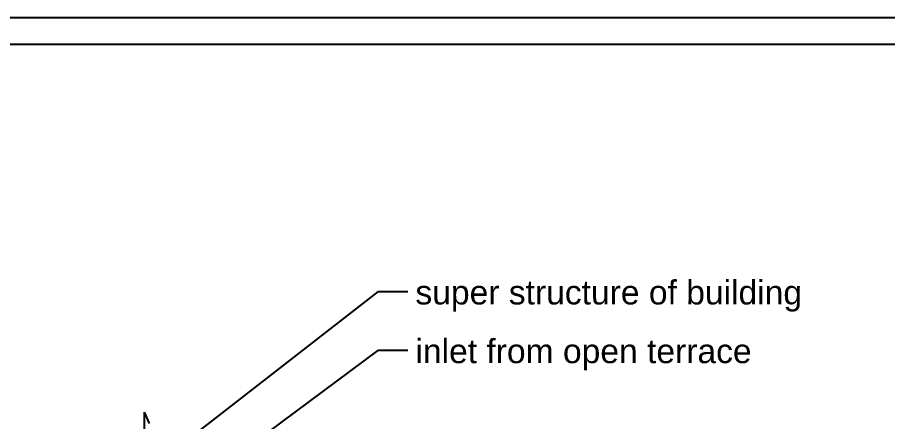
# Model space of a CAD drawing. Header units: metres. Extents: x 75088 to 75192, y -5136 to -5050.
# Drawn here: x 75127.07 to 75133.58, y -5052.73 to -5049.71 of the extents above; entities that cross this region are included whole.
import ezdxf

# ---------------------------------------------------------------- set-up
doc = ezdxf.new("R2010")
doc.units = ezdxf.units.M
doc.header["$MEASUREMENT"] = 0
doc.styles.get("Standard").update_dxf_attribs({"font": 'arial.ttf', "height": 0.25})

# ---------------------------------------------------------------- blocks, each defined once
blk = doc.blocks.new('RH')
for p, q in [((33509.8287, -6299.6014), (33511.6245, -6298.2098)), ((33511.6245, -6298.2098), (33511.8423, -6298.2098)), ((33510.0042, -6299.8481), (33511.6245, -6298.6486)), ((33511.6245, -6298.6486), (33511.8423, -6298.6486)), ((33509.8704, -6299.1102), (33509.9077, -6299.196)), ((33509.8704, -6299.1102), (33509.8704, -6299.2508))]:
    blk.add_line(p, q)
for s, p in [('super structure of building', (33511.9003, -6298.3061)), ('inlet from open terrace', (33511.9003, -6298.7449))]:
    blk.add_text(s, height=0.18).set_placement(p)

msp = doc.modelspace()

# ---------------------------------------------------------------- linework, layer by layer
msp.add_line((75088.1809, -5049.7084), (75191.7776, -5049.7084))
at = {"color": 5}
msp.add_line((75088.3809, -5049.9084), (75191.5776, -5049.9084), dxfattribs=at)

# ---------------------------------------------------------------- block references
msp.add_blockref('RH', (41618.1451, 1246.4523))

doc.saveas('drawing.dxf')
